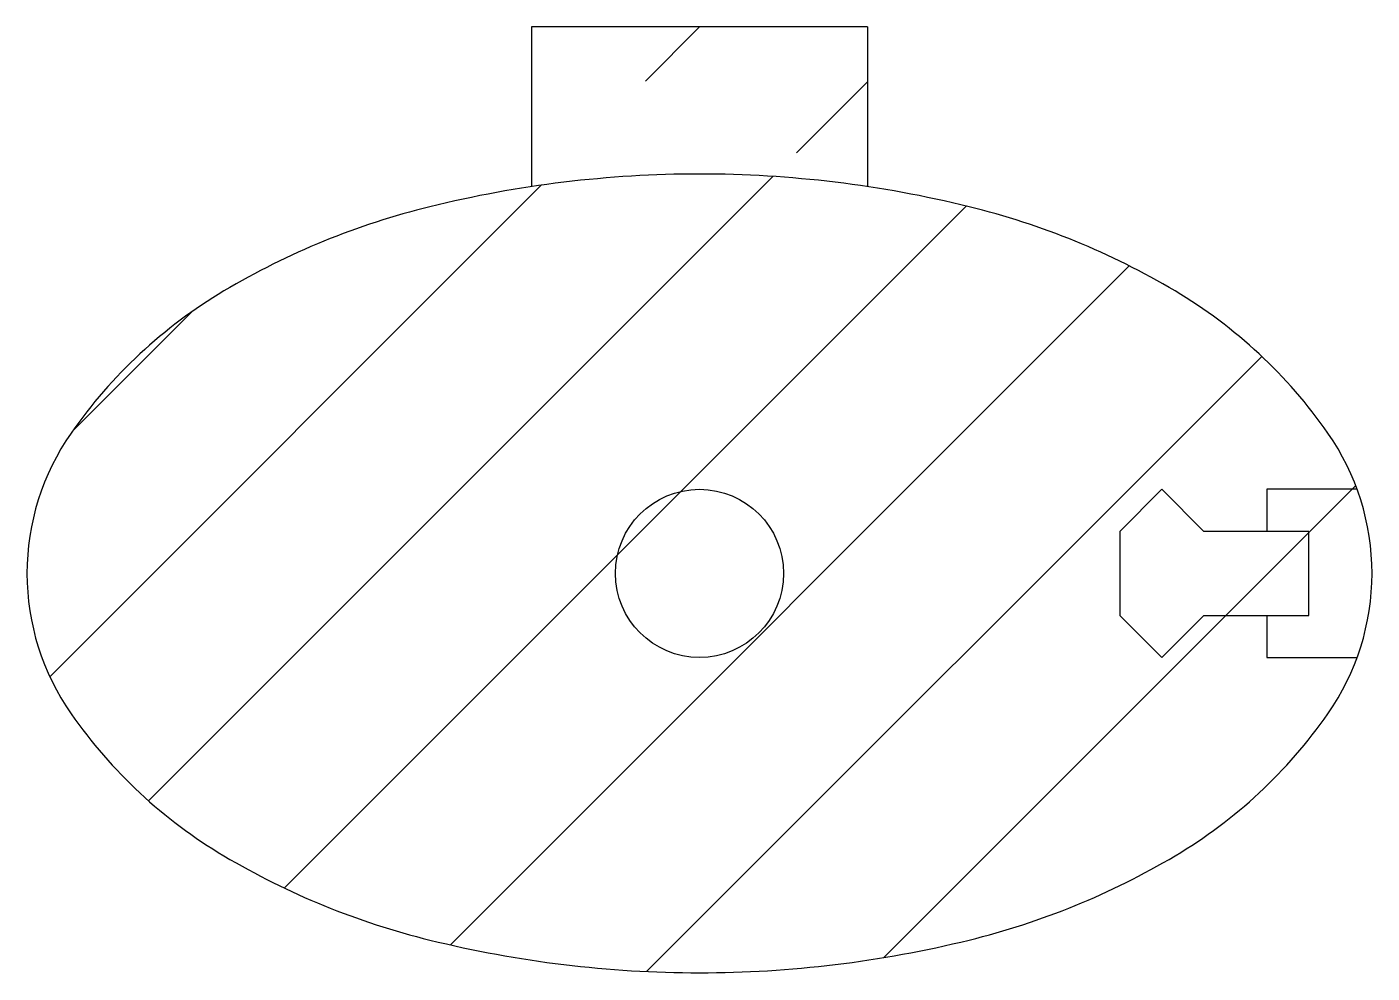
# Model space of a CAD drawing. Extents: x -8 to 8, y -11.3 to 0.
import ezdxf

# ---------------------------------------------------------------- set-up
doc = ezdxf.new("R2010")
doc.units = 0
doc.header["$LTSCALE"] = 0.375
doc.header["$MEASUREMENT"] = 0
doc.layers.get('0').update_dxf_attribs({"linetype": 'CONTINUOUS'})

msp = doc.modelspace()

# ---------------------------------------------------------------- hatches: boundary and pattern name
h = msp.add_hatch()
h.set_pattern_fill('ANSI31', color=256, scale=15, style=0)
edge = h.paths.add_edge_path()
edge.add_arc((-5.083, -6.5), 2.917, 180, 214.9005)
edge.add_arc((-2.658, -4.808), 5.874, 214.9005, 239.3003)
edge.add_arc((-1.054, -2.106), 9.016, 239.3003, 256.1829)
edge.add_arc((0, 2.179), 13.429, 256.1829, 270)
edge.add_arc((0, 2.179), 13.429, 270, 283.8171)
edge.add_arc((1.054, -2.106), 9.016, 283.8171, 300.6997)
edge.add_arc((2.658, -4.808), 5.874, 300.6997, 325.0995)
edge.add_arc((5.083, -6.5), 2.917, 325.0995, 360)
edge.add_arc((5.083, -6.5), 2.917, 0, 34.9005)
edge.add_arc((2.658, -8.192), 5.874, 34.9005, 59.3003)
edge.add_arc((1.054, -10.894), 9.016, 59.3003, 76.1829)
edge.add_arc((0, -15.179), 13.429, 76.1829, 90)
edge.add_arc((0, -15.179), 13.429, 90, 103.8171)
edge.add_arc((-1.054, -10.894), 9.016, 103.8171, 120.6997)
edge.add_arc((-2.658, -8.192), 5.874, 120.6997, 145.0995)
edge.add_arc((-5.083, -6.5), 2.917, 145.0995, 180)
edge = h.paths.add_edge_path()
edge.add_line((2, 0), (2, -1.9))
edge.add_line((-2, 0), (-2, -1.9))
edge.add_line((2, 0), (-2, 0))

# ---------------------------------------------------------------- linework, layer by layer
for p, q in [((2, 0), (-2, 0)), ((-2, 0), (-2, -1.9)), ((2, 0), (2, -1.9)), ((5.5, -5.5), (5, -6)), ((6, -6), (5.5, -5.5)), ((6.75, -5.5), (6.75, -6)), ((7.823, -5.5), (6.75, -5.5)), ((5, -6), (5, -7)), ((7.25, -6), (6, -6)), ((7.25, -7), (7.25, -6)), ((5, -7), (5.5, -7.5)), ((5.5, -7.5), (6, -7)), ((6, -7), (7.25, -7)), ((6.75, -7), (6.75, -7.5)), ((6.75, -7.5), (7.823, -7.5))]:
    msp.add_line(p, q)
msp.add_lwpolyline([(-8, -6.5, 0.15347), (-7.475, -8.169, 0.106868), (-5.657, -9.859, 0.073798), (-3.207, -10.861, 0.060361), (0, -11.25, 0.060361), (3.207, -10.861, 0.073798), (5.657, -9.859, 0.106868), (7.475, -8.169, 0.15347), (8, -6.5, 0.15347), (7.475, -4.831, 0.106868), (5.657, -3.141, 0.073798), (3.207, -2.139, 0.060361), (0, -1.75, 0.060361), (-3.207, -2.139, 0.073798), (-5.657, -3.141, 0.106868), (-7.475, -4.831, 0.15347)], format="xyb", close=True)
msp.add_circle((0, -6.5), 1)

doc.saveas('drawing.dxf')
